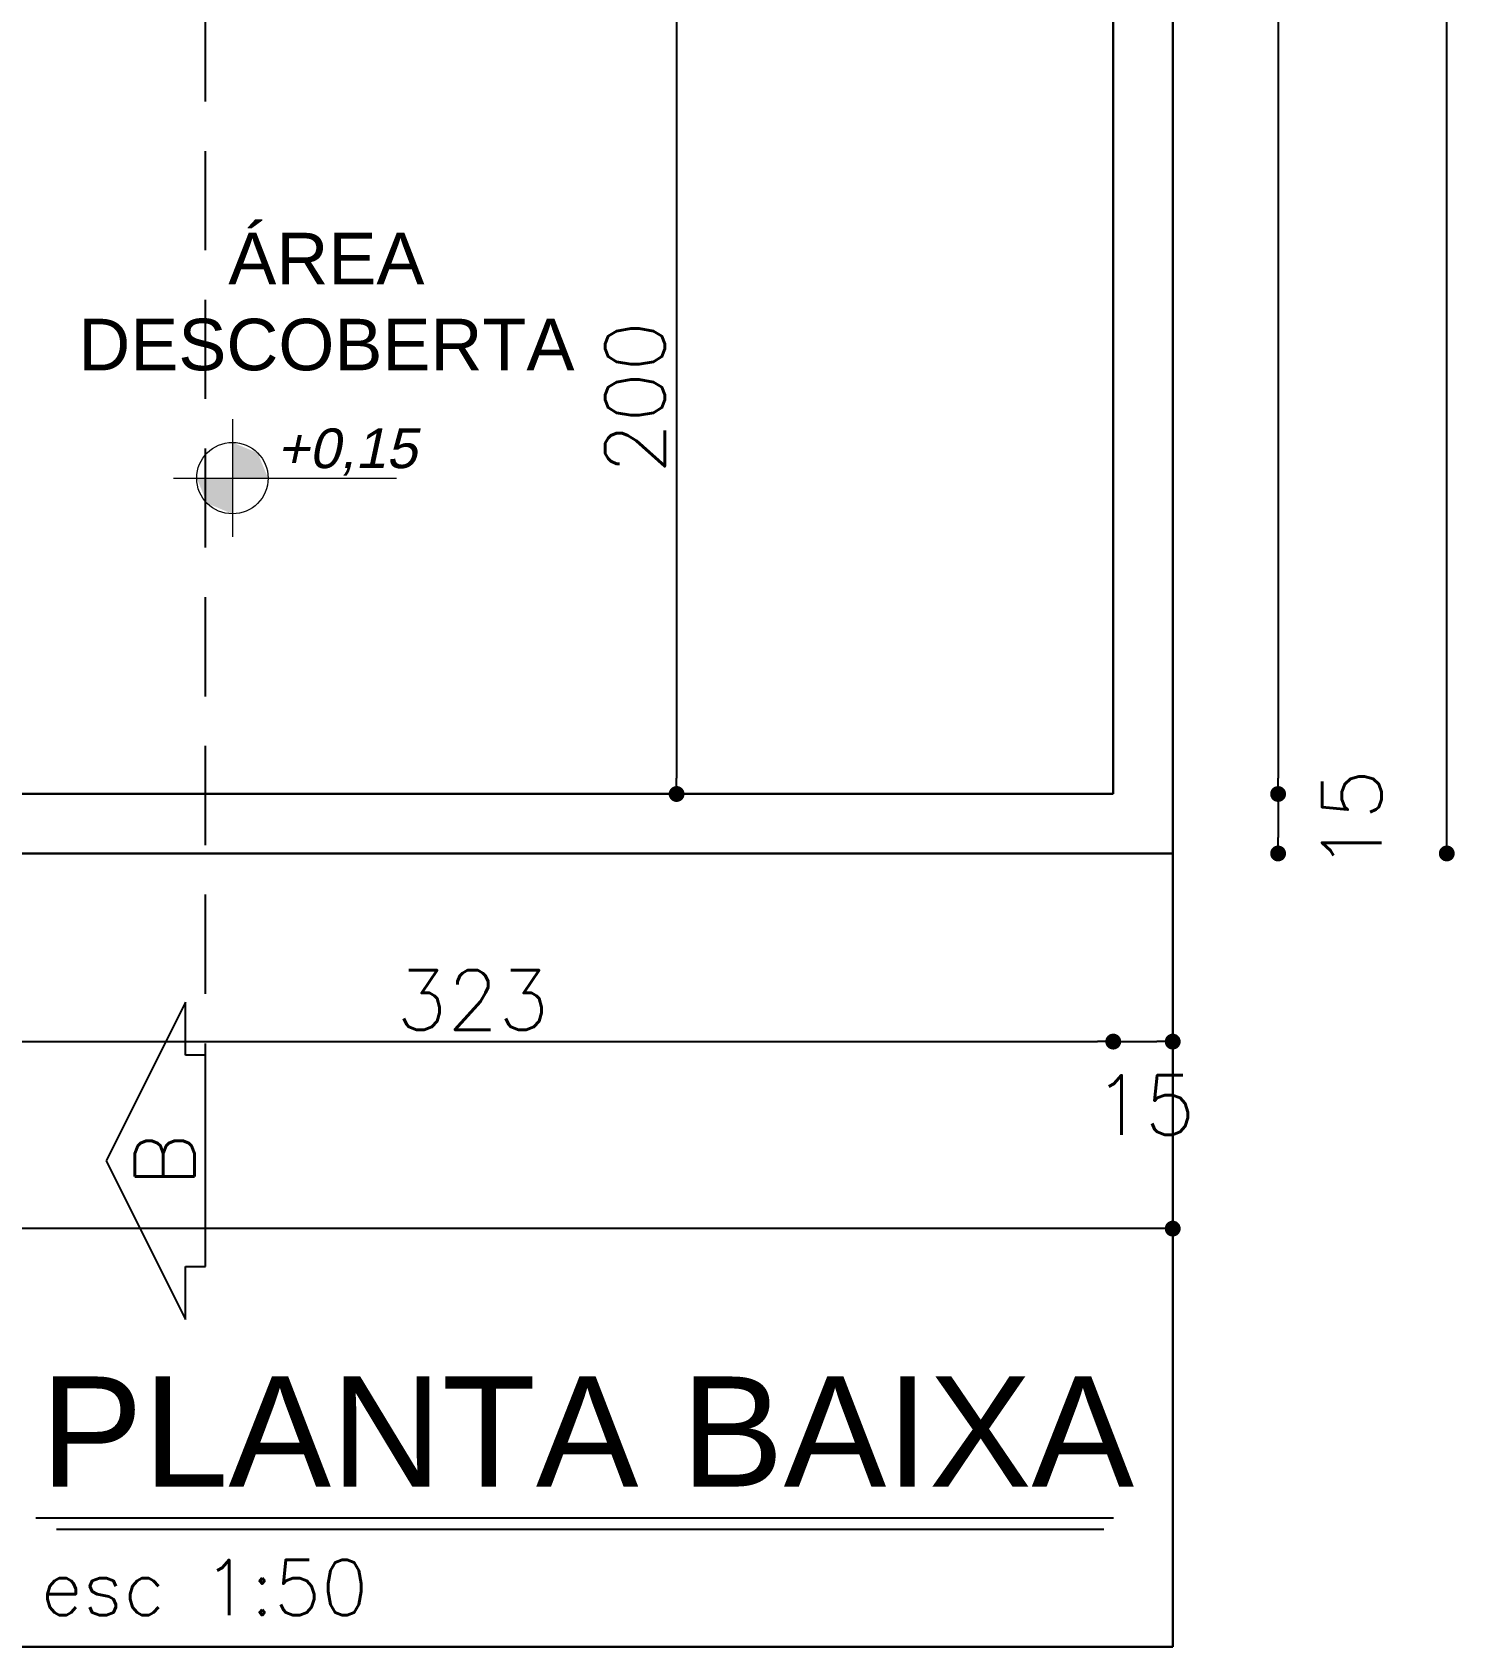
# Model space of a CAD drawing. Header units: millimetres. Extents: x 3314 to 3538, y 1235 to 1314.
# Drawn here: x 3325.002 to 3328.589, y 1278.69 to 1282.76 of the extents above; entities that cross this region are included whole.
import ezdxf

# ---------------------------------------------------------------- set-up
doc = ezdxf.new("R2010")
doc.units = ezdxf.units.MM
doc.linetypes.add('RAYITAS', pattern=[0.375, 0.25, -0.125])
for name, color, linetype in [('04', 4, 'Continuous'), ('05', 5, 'Continuous'), ('Layout-int', 1, 'Continuous'), ('TextoÁreas', 2, 'Continuous')]:
    doc.layers.add(name, color=color, linetype=linetype)
doc.layers.add('ALVENARIA', color=7, linetype='Continuous', lineweight=30)
doc.layers.add('LAYOUT', color=8, linetype='Continuous', lineweight=13)
doc.styles.add('ROMANS', font='romans.shx')
doc.styles.add('Util2000', font='arial.ttf')
doc.dimstyles.new('1-100', dxfattribs={"dimtxt": 0.15, "dimasz": 0.04, "dimexe": 0.05, "dimexo": 0.1, "dimgap": 0.03, "dimtad": 1, "dimdec": 0, "dimlfac": 100, "dimzin": 5, "dimdsep": 46, "dimtxsty": 'ROMANS', "dimblk": 'DOT', "dimcen": 0, "dimse1": 1, "dimse2": 1, "dimclrd": 1, "dimclre": 1, "dimclrt": 2, "dimadec": 0, "dimazin": 0, "dimtfac": 1, "dimtdec": 0, "dimtofl": 0, "dimtmove": 2, "dimatfit": 3, "dimfxl": 0.04, "dimtolj": 1, "dimtzin": 1, "dimarcsym": 0})

# ---------------------------------------------------------------- blocks, each defined once
blk = doc.blocks.new('_Dot')
at = {"color": 0, "linetype": 'ByBlock', "lineweight": -2}
blk.add_line((-0.5, 0), (-1, 0), dxfattribs=at)
at = {"color": 0, "linetype": 'ByBlock', "const_width": 0.5}
blk.add_lwpolyline([(-0.25, 0, 1), (0.25, 0, 1)], format="xyb", close=True, dxfattribs=at)
blk = doc.blocks.new('*D115')
at = {"layer": 'ALVENARIA', "color": 1, "lineweight": -2, "transparency": 16777216}
blk.add_line((3328.5687, 1280.7299), (3328.5687, 1305.6499), dxfattribs=at)
at = {"layer": 'Defpoints', "color": 0, "transparency": 16777216}
for p in [(3327.8777, 1305.6899), (3328.5687, 1305.6899), (3327.8777, 1280.6899)]:
    blk.add_point(p, dxfattribs=at)
at = {"layer": 'ALVENARIA', "color": 1, "lineweight": -2, "transparency": 16777216, "xscale": 0.04, "yscale": 0.04, "zscale": 0.04}
for p, rotation in [((3328.5687, 1305.6899), 90), ((3328.5687, 1280.6899), 270)]:
    blk.add_blockref('_Dot', p, dxfattribs=dict(at, rotation=rotation))
at = {"layer": 'ALVENARIA', "color": 2, "transparency": 16777216, "insert": (3328.4637, 1293.1899), "char_height": 0.15, "attachment_point": 5, "rotation": 90, "style": 'ROMANS'}
blk.add_mtext('\\A1;2500', dxfattribs=at)
blk = doc.blocks.new('*D119')
at = {"layer": 'ALVENARIA', "color": 1, "lineweight": -2, "transparency": 16777216}
blk.add_line((3324.5377, 1280.2156), (3327.6877, 1280.2156), dxfattribs=at)
at = {"layer": 'Defpoints', "color": 0, "transparency": 16777216}
for p in [(3324.4977, 1280.8399), (3327.7277, 1280.6899), (3327.7277, 1280.2156)]:
    blk.add_point(p, dxfattribs=at)
at = {"layer": 'ALVENARIA', "color": 1, "lineweight": -2, "transparency": 16777216, "xscale": 0.04, "yscale": 0.04, "zscale": 0.04, "rotation": 180}
blk.add_blockref('_Dot', (3324.4977, 1280.2156), dxfattribs=at)
at = {"layer": 'ALVENARIA', "color": 1, "lineweight": -2, "transparency": 16777216, "xscale": 0.04, "yscale": 0.04, "zscale": 0.04}
blk.add_blockref('_Dot', (3327.7277, 1280.2156), dxfattribs=at)
at = {"layer": 'ALVENARIA', "color": 2, "transparency": 16777216, "insert": (3326.1127, 1280.3206), "char_height": 0.15, "attachment_point": 5, "style": 'ROMANS'}
blk.add_mtext('\\A1;323', dxfattribs=at)
blk = doc.blocks.new('*D120')
at = {"layer": 'ALVENARIA', "color": 1, "lineweight": -2, "transparency": 16777216}
blk.add_line((3327.7677, 1280.2156), (3327.8377, 1280.2156), dxfattribs=at)
at = {"layer": 'Defpoints', "color": 0, "transparency": 16777216}
for p in [(3327.7277, 1280.6899), (3327.8777, 1280.6899), (3327.8777, 1280.2156)]:
    blk.add_point(p, dxfattribs=at)
at = {"layer": 'ALVENARIA', "color": 1, "lineweight": -2, "transparency": 16777216, "xscale": 0.04, "yscale": 0.04, "zscale": 0.04, "rotation": 180}
blk.add_blockref('_Dot', (3327.7277, 1280.2156), dxfattribs=at)
at = {"layer": 'ALVENARIA', "color": 1, "lineweight": -2, "transparency": 16777216, "xscale": 0.04, "yscale": 0.04, "zscale": 0.04}
blk.add_blockref('_Dot', (3327.8777, 1280.2156), dxfattribs=at)
at = {"layer": 'ALVENARIA', "color": 2, "transparency": 16777216, "insert": (3327.8064, 1280.0557), "char_height": 0.15, "attachment_point": 5, "style": 'ROMANS'}
blk.add_mtext('\\A1;15', dxfattribs=at)
blk = doc.blocks.new('*D121')
at = {"layer": 'ALVENARIA', "color": 1, "lineweight": -2, "transparency": 16777216}
blk.add_line((3327.8377, 1279.7441), (3315.9177, 1279.7441), dxfattribs=at)
at = {"layer": 'Defpoints', "color": 0, "transparency": 16777216}
for p in [(3315.8777, 1280.6899), (3327.8777, 1280.6899), (3315.8777, 1279.7441)]:
    blk.add_point(p, dxfattribs=at)
at = {"layer": 'ALVENARIA', "color": 1, "lineweight": -2, "transparency": 16777216, "xscale": 0.04, "yscale": 0.04, "zscale": 0.04, "rotation": 180}
blk.add_blockref('_Dot', (3315.8777, 1279.7441), dxfattribs=at)
at = {"layer": 'ALVENARIA', "color": 1, "lineweight": -2, "transparency": 16777216, "xscale": 0.04, "yscale": 0.04, "zscale": 0.04}
blk.add_blockref('_Dot', (3327.8777, 1279.7441), dxfattribs=at)
at = {"layer": 'ALVENARIA', "color": 2, "transparency": 16777216, "insert": (3321.8777, 1279.8491), "char_height": 0.15, "attachment_point": 5, "style": 'ROMANS'}
blk.add_mtext('\\A1;1200', dxfattribs=at)
blk = doc.blocks.new('*D98')
at = {"layer": 'ALVENARIA', "color": 1, "lineweight": -2, "transparency": 16777216}
blk.add_line((3326.6268, 1282.7999), (3326.6268, 1280.8799), dxfattribs=at)
at = {"layer": 'Defpoints', "color": 0, "transparency": 16777216}
for p in [(3326.2599, 1282.8399), (3326.6268, 1280.8399), (3327.7277, 1280.8399)]:
    blk.add_point(p, dxfattribs=at)
at = {"layer": 'ALVENARIA', "color": 1, "lineweight": -2, "transparency": 16777216, "xscale": 0.04, "yscale": 0.04, "zscale": 0.04}
for p, rotation in [((3326.6268, 1282.8399), 90), ((3326.6268, 1280.8399), 270)]:
    blk.add_blockref('_Dot', p, dxfattribs=dict(at, rotation=rotation))
at = {"layer": 'ALVENARIA', "color": 2, "transparency": 16777216, "insert": (3326.5218, 1281.8399), "char_height": 0.15, "attachment_point": 5, "rotation": 90, "style": 'ROMANS'}
blk.add_mtext('\\A1;200', dxfattribs=at)
blk = doc.blocks.new('Cotap')
for p, q in [((0, 148.4), (0, -148.4)), ((-148.4, 0), (414, 0))]:
    blk.add_line(p, q)
blk.add_circle((0, 0), 90)
at = {"layer": 'Layout-int', "color": 0}
for points in [[(0, 0), (0, 90), (90, 0), (63.6, 63.6)], [(0, 0), (-90, 0), (0, -90), (-63.6, -63.6)]]:
    blk.add_solid(points, dxfattribs=at)
at = {"style": 'Util2000', "oblique": 12, "flags": 8}
blk.add_attdef('COTA', (111.6, 25.2), '', height=100, dxfattribs=at)
blk = doc.blocks.new('*D137')
at = {"layer": 'ALVENARIA', "color": 1, "lineweight": -2, "transparency": 16777216}
blk.add_line((3328.1434, 1295.8499), (3328.1434, 1280.8799), dxfattribs=at)
at = {"layer": 'Defpoints', "color": 0, "transparency": 16777216}
for p in [(3327.7277, 1295.8899), (3327.7277, 1280.8399), (3328.1434, 1280.8399)]:
    blk.add_point(p, dxfattribs=at)
at = {"layer": 'ALVENARIA', "color": 1, "lineweight": -2, "transparency": 16777216, "xscale": 0.04, "yscale": 0.04, "zscale": 0.04}
for p, rotation in [((3328.1434, 1295.8899), 90), ((3328.1434, 1280.8399), 270)]:
    blk.add_blockref('_Dot', p, dxfattribs=dict(at, rotation=rotation))
at = {"layer": 'ALVENARIA', "color": 2, "transparency": 16777216, "insert": (3328.0384, 1288.3649), "char_height": 0.15, "attachment_point": 5, "rotation": 90, "style": 'ROMANS'}
blk.add_mtext('\\A1;1505', dxfattribs=at)
blk = doc.blocks.new('*D138')
at = {"layer": 'ALVENARIA', "color": 1, "lineweight": -2, "transparency": 16777216}
blk.add_line((3328.1434, 1280.7999), (3328.1434, 1280.7299), dxfattribs=at)
at = {"layer": 'Defpoints', "color": 0, "transparency": 16777216}
for p in [(3327.7277, 1280.8399), (3327.7277, 1280.6899), (3328.1434, 1280.6899)]:
    blk.add_point(p, dxfattribs=at)
at = {"layer": 'ALVENARIA', "color": 1, "lineweight": -2, "transparency": 16777216, "xscale": 0.04, "yscale": 0.04, "zscale": 0.04}
for p, rotation in [((3328.1434, 1280.8399), 90), ((3328.1434, 1280.6899), 270)]:
    blk.add_blockref('_Dot', p, dxfattribs=dict(at, rotation=rotation))
at = {"layer": 'ALVENARIA', "color": 2, "transparency": 16777216, "insert": (3328.3292, 1280.7749), "char_height": 0.15, "attachment_point": 5, "rotation": 90, "style": 'ROMANS'}
blk.add_mtext('\\A1;15', dxfattribs=at)

msp = doc.modelspace()

# ---------------------------------------------------------------- linework, layer by layer
for p, q in [((3327.7285, 1279.0142), (3325.0108, 1279.0142)), ((3327.7044, 1278.9854), (3325.0634, 1278.9854))]:
    msp.add_line(p, q)
at = {"layer": '04', "linetype": 'RAYITAS'}
msp.add_line((3325.4388, 1279.9611), (3325.4388, 1306.513), dxfattribs=at)
at = {"layer": '05', "linetype": 'ByBlock'}
for p, q in [((3325.3888, 1280.315), (3325.1888, 1279.915)), ((3325.3888, 1280.1816), (3325.3888, 1280.315)), ((3325.4388, 1280.1816), (3325.3888, 1280.1816)), ((3325.4388, 1279.6483), (3325.4388, 1280.1816)), ((3325.1888, 1279.915), (3325.3888, 1279.515)), ((3325.3888, 1279.515), (3325.3888, 1279.6483)), ((3325.3888, 1279.6483), (3325.4388, 1279.6483))]:
    msp.add_line(p, q, dxfattribs=at)
at = {"layer": 'ALVENARIA'}
for p, q in [((3327.8777, 1280.6899), (3327.8777, 1305.6899)), ((3327.7277, 1280.8399), (3327.7277, 1294.7399)), ((3327.7277, 1280.8399), (3324.4977, 1280.8399)), ((3327.7277, 1280.6899), (3324.3477, 1280.6899)), ((3327.8777, 1280.6899), (3327.7277, 1280.6899)), ((3327.8777, 1280.6899), (3327.8777, 1278.6899)), ((3315.8777, 1278.6899), (3327.8777, 1278.6899))]:
    msp.add_line(p, q, dxfattribs=at)

# ---------------------------------------------------------------- block references
at = {"layer": 'LAYOUT', "color": 1, "xscale": 0.001, "yscale": 0.001, "zscale": 0.001}
msp.add_blockref('Cotap', (3325.5068, 1281.6363), dxfattribs=at).add_auto_attribs({'COTA': '+0,15'})

# ---------------------------------------------------------------- texts
at = {"insert": (3325.0227, 1279.3712), "char_height": 0.138752, "attachment_point": 1, "style": 'ROMANS'}
msp.add_mtext('{\\fArial|b0|i0|c0|p34;\\H2x;PLANTA BAIXA\\P\\Fromans|c0;\\H0.50003x;esc 1:50}', dxfattribs=at)
at = {"layer": '05', "color": 2, "style": 'ROMANS'}
msp.add_text('B', height=0.15, rotation=90, dxfattribs=at).set_placement((3325.411, 1279.8499))
at = {"layer": 'TextoÁreas', "insert": (3325.7437, 1282.0806), "char_height": 0.13, "attachment_point": 5, "style": 'Util2000'}
msp.add_mtext('ÁREA \\PDESCOBERTA', dxfattribs=at)

# ---------------------------------------------------------------- dimensions: what is measured, and where the dimension line sits
at = {"layer": 'ALVENARIA'}
for base, p1, p2, picture, middle in [((3328.5687, 1305.6899), (3327.8777, 1280.6899), (3327.8777, 1305.6899), '*D115', (3328.4637, 1293.1899)), ((3328.1434, 1280.8399), (3327.7277, 1295.8899), (3327.7277, 1280.8399), '*D137', (3328.0384, 1288.3649)), ((3326.6268, 1280.8399), (3326.2599, 1282.8399), (3327.7277, 1280.8399), '*D98', (3326.5218, 1281.8399))]:
    dim = msp.add_linear_dim(base=base, p1=p1, p2=p2, angle=90, dimstyle='1-100', override={"dimfxlon": 1}, dxfattribs=at)
    dim.commit()
    dim.dimension.update_dxf_attribs({"geometry": picture, "text_midpoint": middle})
dim = msp.add_linear_dim(base=(3328.1434, 1280.6899), p1=(3327.7277, 1280.8399), p2=(3327.7277, 1280.6899), angle=90, dimstyle='1-100', override={"dimfxlon": 1}, dxfattribs=at)
dim.commit()
dim.dimension.update_dxf_attribs({"geometry": '*D138', "text_midpoint": (3328.3292, 1280.7749), "dimtype": 160})
for base, p1, p2, picture, middle in [((3327.7277, 1280.2156), (3324.4977, 1280.8399), (3327.7277, 1280.6899), '*D119', (3326.1127, 1280.3206)), ((3315.8777, 1279.7441), (3327.8777, 1280.6899), (3315.8777, 1280.6899), '*D121', (3321.8777, 1279.8491))]:
    dim = msp.add_linear_dim(base=base, p1=p1, p2=p2, dimstyle='1-100', override={"dimfxlon": 1}, dxfattribs=at)
    dim.commit()
    dim.dimension.update_dxf_attribs({"geometry": picture, "text_midpoint": middle})
dim = msp.add_linear_dim(base=(3327.8777, 1280.2156), p1=(3327.7277, 1280.6899), p2=(3327.8777, 1280.6899), dimstyle='1-100', override={"dimfxlon": 1}, dxfattribs=at)
dim.commit()
dim.dimension.update_dxf_attribs({"geometry": '*D120', "text_midpoint": (3327.8064, 1280.0557), "dimtype": 160})

doc.saveas('drawing.dxf')
